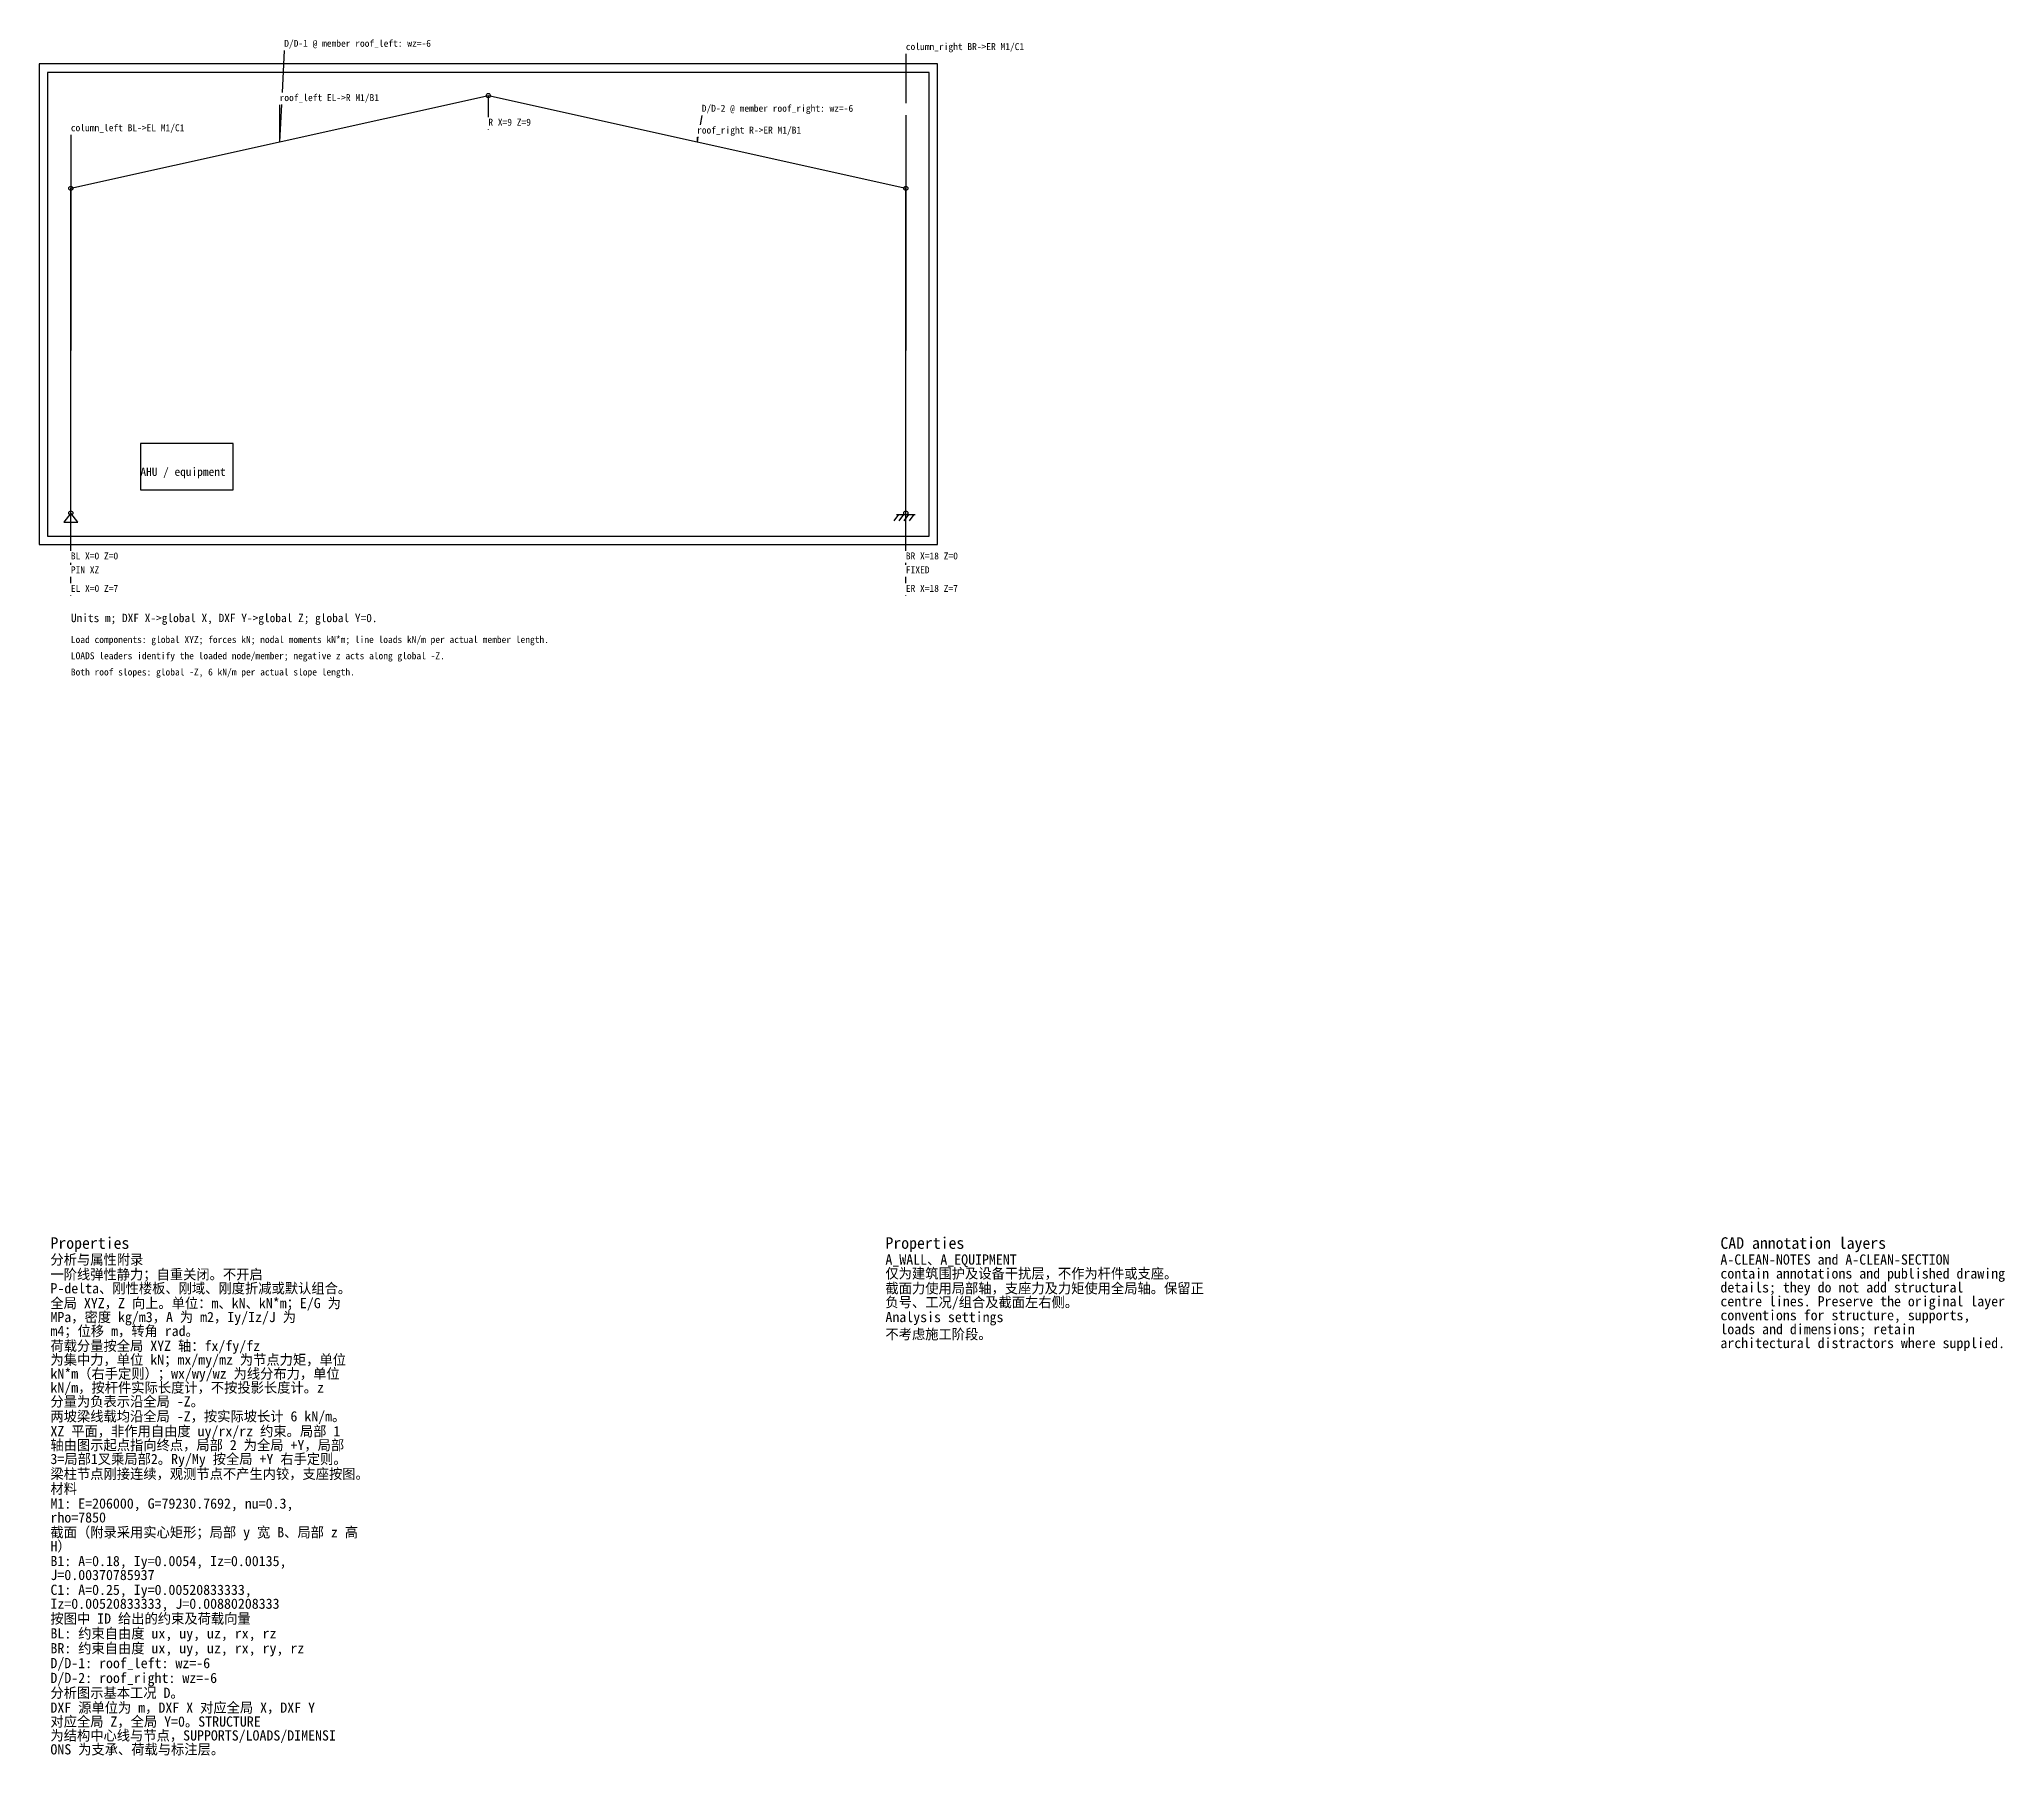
# Model space of a CAD drawing. Header units: metres. Extents: x -0.7 to 41.7, y -26.8 to 10.2.
import ezdxf

# ---------------------------------------------------------------- set-up
doc = ezdxf.new("R2010")
doc.units = ezdxf.units.M
for name, color, linetype in [('A_EQUIPMENT', 9, 'CONTINUOUS'), ('A_WALL', 8, 'CONTINUOUS'), ('DIMENSIONS', 4, 'CONTINUOUS'), ('LOADS', 1, 'CONTINUOUS'), ('STRUCTURE', 7, 'CONTINUOUS'), ('SUPPORTS', 3, 'CONTINUOUS')]:
    doc.layers.add(name, color=color, linetype=linetype)

msp = doc.modelspace()

# ---------------------------------------------------------------- linework, layer by layer
at = {"layer": 'A_EQUIPMENT'}
for p, q in [((3.5, 1.5), (1.5, 1.5)), ((1.5, 1.5), (1.5, 0.5)), ((3.5, 0.5), (3.5, 1.5)), ((1.5, 0.5), (3.5, 0.5))]:
    msp.add_line(p, q, dxfattribs=at)
at = {"layer": 'A_WALL'}
for p, q in [((18.68, 9.68), (-0.68, 9.68)), ((-0.68, 9.68), (-0.68, -0.68)), ((18.5, 9.5), (-0.5, 9.5)), ((-0.5, 9.5), (-0.5, -0.5)), ((18.5, -0.5), (18.5, 9.5)), ((18.68, -0.68), (18.68, 9.68)), ((-0.68, -0.68), (18.68, -0.68)), ((-0.5, -0.5), (18.5, -0.5))]:
    msp.add_line(p, q, dxfattribs=at)
at = {"layer": 'DIMENSIONS'}
for p, q in [((18, 9.9), (18, 8.835)), ((9, 8.535), (9, 9)), ((4.5, 8.8), (4.5, 8)), ((18, 8.5775), (18, 3.5)), ((0, 8.15), (0, 3.5)), ((9, 8.27), (9, 8.2775)), ((13.5, 8.1), (13.5, 8)), ((0, -0.815), (0, 7)), ((18, -0.815), (18, 7)), ((0, -0.815), (0, 0)), ((18, -0.815), (18, 0)), ((0, -1.08), (0, -1.0725)), ((0, -1.115), (0, -1.0725)), ((18, -1.08), (18, -1.0725)), ((18, -1.115), (18, -1.0725)), ((0, -1.515), (0, -1.3725)), ((18, -1.515), (18, -1.3725)), ((0, -1.78), (0, -1.7725)), ((18, -1.78), (18, -1.7725))]:
    msp.add_line(p, q, dxfattribs=at)
at = {"layer": 'LOADS'}
for p, q in [((4.6, 9.97), (4.5541, 9.065)), ((4.541, 8.8075), (4.5, 8)), ((13.6, 8.57), (13.564, 8.365)), ((13.5189, 8.1075), (13.5, 8))]:
    msp.add_line(p, q, dxfattribs=at)
at = {"layer": 'STRUCTURE'}
for p, q in [((0, 7), (9, 9)), ((9, 9), (18, 7)), ((0, 0), (0, 7)), ((18, 0), (18, 7))]:
    msp.add_line(p, q, dxfattribs=at)
for centre in [(9, 9), (0, 7), (18, 7), (0, 0), (18, 0)]:
    msp.add_circle(centre, 0.045, dxfattribs=at)
at = {"layer": 'SUPPORTS'}
for p, q in [((0, 0), (-0.15, -0.2)), ((0.15, -0.2), (0, 0)), ((0, -0.815), (0, 0)), ((18, -0.815), (18, 0)), ((-0.15, -0.2), (0.15, -0.2)), ((17.84, -0.03), (17.74, -0.17)), ((17.8, -0.03), (18.2, -0.03)), ((17.95, -0.03), (17.85, -0.17)), ((18.06, -0.03), (17.96, -0.17)), ((18.17, -0.03), (18.07, -0.17)), ((0, -1.115), (0, -1.0725)), ((18, -1.115), (18, -1.0725)), ((0, -1.38), (0, -1.3725)), ((18, -1.38), (18, -1.3725))]:
    msp.add_line(p, q, dxfattribs=at)

# ---------------------------------------------------------------- texts
at = {"layer": 'A-CLEAN-NOTES'}
for s, height, p in [('Properties', 0.25, (-0.44, -15.8625)), ('Properties', 0.25, (17.56, -15.8625)), ('CAD annotation layers', 0.25, (35.56, -15.8625)), ('分析与属性附录', 0.22, (-0.44, -16.2025)), ('A_WALL、A_EQUIPMENT', 0.22, (17.56, -16.2025)), ('A-CLEAN-NOTES and A-CLEAN-SECTION', 0.22, (35.56, -16.2025)), ('一阶线弹性静力；自重关闭。不开启', 0.22, (-0.44, -16.5225)), ('仅为建筑围护及设备干扰层，不作为杆件或支座。', 0.22, (17.56, -16.5025)), ('contain annotations and published drawing', 0.22, (35.56, -16.5025)), ('全局 XYZ，Z 向上。单位：m、kN、kN*m；E/G 为', 0.22, (-0.44, -17.1425)), ('P-delta、刚性楼板、刚域、刚度折减或默认组合。', 0.22, (-0.44, -16.8225)), ('截面力使用局部轴，支座力及力矩使用全局轴。保留正', 0.22, (17.56, -16.8225)), ('负号、工况/组合及截面左右侧。', 0.22, (17.56, -17.1225)), ('details; they do not add structural', 0.22, (35.56, -16.8025)), ('centre lines. Preserve the original layer', 0.22, (35.56, -17.1025)), ('MPa，密度 kg/m3，A 为 m2，Iy/Iz/J 为', 0.22, (-0.44, -17.4425)), ('Analysis settings', 0.22, (17.56, -17.4425)), ('conventions for structure, supports,', 0.22, (35.56, -17.4025)), ('m4；位移 m，转角 rad。', 0.22, (-0.44, -17.7425)), ('不考虑施工阶段。', 0.22, (17.56, -17.8125)), ('architectural distractors where supplied.', 0.22, (35.56, -18.0025)), ('loads and dimensions; retain', 0.22, (35.56, -17.7025)), ('荷载分量按全局 XYZ 轴：fx/fy/fz', 0.22, (-0.44, -18.0625)), ('为集中力，单位 kN；mx/my/mz 为节点力矩，单位', 0.22, (-0.44, -18.3625)), ('kN*m（右手定则）；wx/wy/wz 为线分布力，单位', 0.22, (-0.44, -18.6625)), ('分量为负表示沿全局 -Z。', 0.22, (-0.44, -19.2625)), ('kN/m，按杆件实际长度计，不按投影长度计。z', 0.22, (-0.44, -18.9625)), ('两坡梁线载均沿全局 -Z，按实际坡长计 6 kN/m。', 0.22, (-0.44, -19.5825)), ('XZ 平面，非作用自由度 uy/rx/rz 约束。局部 1', 0.22, (-0.44, -19.9025)), ('3=局部1叉乘局部2。Ry/My 按全局 +Y 右手定则。', 0.22, (-0.44, -20.5025)), ('轴由图示起点指向终点，局部 2 为全局 +Y，局部', 0.22, (-0.44, -20.2025)), ('梁柱节点刚接连续，观测节点不产生内铰，支座按图。', 0.22, (-0.44, -20.8225)), ('材料', 0.22, (-0.44, -21.1425)), ('M1: E=206000, G=79230.7692, nu=0.3,', 0.22, (-0.44, -21.4625)), ('rho=7850', 0.22, (-0.44, -21.7625)), ('截面（附录采用实心矩形；局部 y 宽 B、局部 z 高', 0.22, (-0.44, -22.0825)), ('H）', 0.22, (-0.44, -22.3825)), ('J=0.00370785937', 0.22, (-0.44, -23.0025)), ('B1: A=0.18, Iy=0.0054, Iz=0.00135,', 0.22, (-0.44, -22.7025)), ('C1: A=0.25, Iy=0.00520833333,', 0.22, (-0.44, -23.3225)), ('按图中 ID 给出的约束及荷载向量', 0.22, (-0.44, -23.9425)), ('Iz=0.00520833333, J=0.00880208333', 0.22, (-0.44, -23.6225)), ('BL: 约束自由度 ux, uy, uz, rx, rz', 0.22, (-0.44, -24.2625)), ('BR: 约束自由度 ux, uy, uz, rx, ry, rz', 0.22, (-0.44, -24.5825)), ('D/D-1: roof_left: wz=-6', 0.22, (-0.44, -24.9025)), ('D/D-2: roof_right: wz=-6', 0.22, (-0.44, -25.2225)), ('分析图示基本工况 D。', 0.22, (-0.44, -25.5425)), ('DXF 源单位为 m，DXF X 对应全局 X，DXF Y', 0.22, (-0.44, -25.8625)), ('对应全局 Z，全局 Y=0。STRUCTURE', 0.22, (-0.44, -26.1625)), ('为结构中心线与节点，SUPPORTS/LOADS/DIMENSI', 0.22, (-0.44, -26.4625)), ('ONS 为支承、荷载与标注层。', 0.22, (-0.44, -26.7625))]:
    msp.add_text(s, height=height, dxfattribs=at).set_placement(p)
at = {"layer": 'A_EQUIPMENT'}
msp.add_text('AHU / equipment', height=0.18, dxfattribs=at).set_placement((1.5, 0.8))
at = {"layer": 'DIMENSIONS'}
for s, height, p in [('column_right BR->ER M1/C1', 0.15, (18, 9.98)), ('roof_left EL->R M1/B1', 0.15, (4.5, 8.88)), ('R X=9 Z=9', 0.15, (9, 8.35)), ('column_left BL->EL M1/C1', 0.15, (0, 8.23)), ('roof_right R->ER M1/B1', 0.15, (13.5, 8.18)), ('BL X=0 Z=0', 0.15, (0, -1)), ('BR X=18 Z=0', 0.15, (18, -1)), ('EL X=0 Z=7', 0.15, (0, -1.7)), ('ER X=18 Z=7', 0.15, (18, -1.7)), ('Units m; DXF X->global X, DXF Y->global Z; global Y=0.', 0.18, (0, -2.3525))]:
    msp.add_text(s, height=height, dxfattribs=at).set_placement(p)
at = {"layer": 'LOADS'}
for s, p in [('D/D-1 @ member roof_left: wz=-6', (4.6, 10.05)), ('D/D-2 @ member roof_right: wz=-6', (13.6, 8.65)), ('Load components: global XYZ; forces kN; nodal moments kN*m; line loads kN/m per actual member length.', (0, -2.8025)), ('Both roof slopes: global -Z, 6 kN/m per actual slope length.', (0, -3.5025)), ('LOADS leaders identify the loaded node/member; negative z acts along global -Z.', (0, -3.1525))]:
    msp.add_text(s, height=0.15, dxfattribs=at).set_placement(p)
at = {"layer": 'SUPPORTS'}
for s, p in [('PIN XZ', (0, -1.3)), ('FIXED', (18, -1.3))]:
    msp.add_text(s, height=0.15, dxfattribs=at).set_placement(p)

doc.saveas('drawing.dxf')
